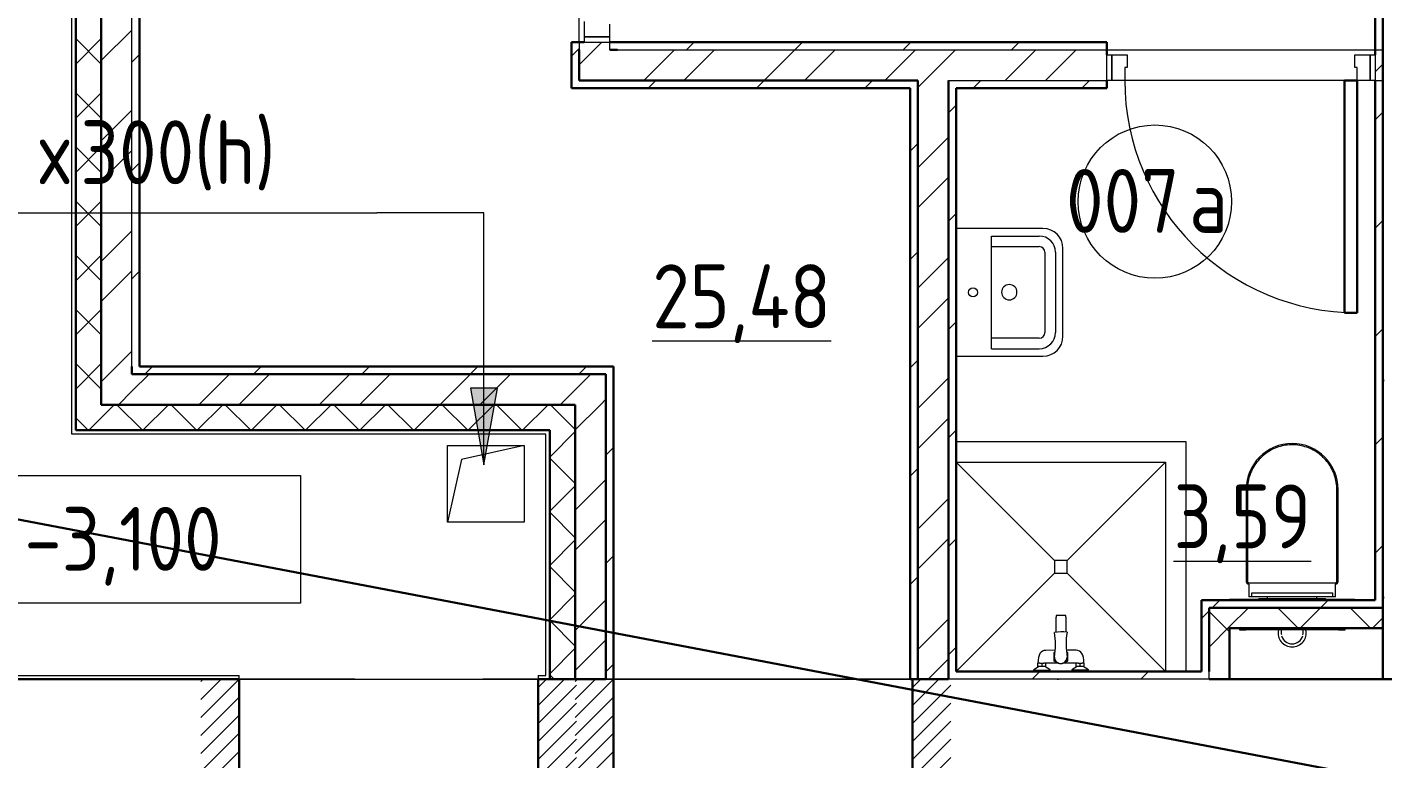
# Model space of a CAD drawing. Header units: millimetres. Extents: x -695119 to 412940, y -249585 to 622758.
# Drawn here: x -99859 to -94553, y -28251 to -25385 of the extents above; entities that cross this region are included whole.
import ezdxf

# ---------------------------------------------------------------- set-up
doc = ezdxf.new("R2010")
doc.units = ezdxf.units.MM
doc.linetypes.add('ADSK_Линия сетки', pattern=[25, 20, -2.5, 0, -2.5])
doc.linetypes.add('ADSK_Штриховая_ш2 п1_5', pattern=[4.5, 3, -1.5])
for name, color, linetype, lineweight in [('_Схема', 5, 'Continuous', 30), ('Аннотация', 252, 'Continuous', 18), ('Двери', 8, 'Continuous', 9), ('Марки помещений', 8, 'Continuous', 20), ('Обобщенные модели', 8, 'Continuous', 18), ('Оси', 252, 'Continuous', 9), ('Отметки', 252, 'Continuous', 9), ('Перекрытие', 252, 'Continuous', 18), ('Сантехника', 252, 'Continuous', 18), ('Стены внутренние', 252, 'Continuous', 18), ('Стены наружные', 252, 'Continuous', 18), ('Стены штриховка', 7, 'Continuous', 9)]:
    doc.layers.add(name, color=color, linetype=linetype, lineweight=lineweight)
doc.styles.add('GOST Common_2', font='', dxfattribs={"width": 0.9, "height": 250})
doc.styles.get('GOST Common_2').set_extended_font_data('GOST type B')

# ---------------------------------------------------------------- blocks, each defined once
blk = doc.blocks.new('подвал')
at = {"layer": 'Аннотация', "lineweight": 20, "true_color": 0x636466}
blk.add_hatch(color=251, dxfattribs=at).paths.add_polyline_path([(-172721.7, -109424.9), (-172668.8, -109124.9), (-172774.6, -109124.9)])
at = {"layer": 'Двери', "lineweight": 18, "true_color": 0x636466}
h = blk.add_hatch(dxfattribs=at)
h.set_pattern_fill('FP_1', color=251, angle=180, style=0, pattern_type=2)
h.set_pattern_definition([(225, (-173093.98, -110489.13), (35.3553, -35.3553), [])])
h.paths.add_polyline_path([(-172359, -110714.1), (-172359, -110264.1), (-172509, -110264.1), (-172509, -110714.1)])
h.paths.add_polyline_path([(-173829, -110714.1), (-173679, -110714.1), (-173679, -110264.1), (-173829, -110264.1)])
h = blk.add_hatch(dxfattribs=at)
h.set_pattern_fill('FP_1', color=251, angle=180, style=0, pattern_type=2)
h.set_pattern_definition([(225, (-171628.98, -110489.13), (35.3553, -35.3553), [])])
h.paths.add_polyline_path([(-170894, -110714.1), (-170894, -110264.1), (-171044, -110264.1), (-171044, -110714.1), (-170907.8, -110714.1)])
h.paths.add_polyline_path([(-172364, -110714.1), (-172214, -110714.1), (-172214, -110264.1), (-172364, -110264.1)])
at = {"color": 251, "lineweight": 18, "true_color": 0x636466}
for p, q in [((-172864, -109649.1), (-172864, -109349.1)), ((-172864, -109349.1), (-172564, -109349.1)), ((-172564, -109349.1), (-172810, -109403.7)), ((-172564, -109349.1), (-172564, -109649.1)), ((-172810, -109403.7), (-172864, -109649.1)), ((-172564, -109649.1), (-172864, -109649.1))]:
    blk.add_line(p, q, dxfattribs=at)
at = {"layer": 'Аннотация', "color": 251, "lineweight": 20, "true_color": 0x636466}
for p, q in [((-177140.5, -108437.3), (-173140.5, -108437.3)), ((-172721.7, -108437.3), (-173140.5, -108437.3)), ((-172721.7, -109424.9), (-172721.7, -108437.3)), ((-172668.8, -109124.9), (-172774.6, -109124.9)), ((-172774.6, -109124.9), (-172721.7, -109424.9)), ((-172721.7, -109424.9), (-172668.8, -109124.9)), ((-174740, -109466), (-173440, -109466)), ((-173440, -109466), (-173440, -109966)), ((-173440, -109966), (-174740, -109966))]:
    blk.add_line(p, q, dxfattribs=at)
at = {"layer": 'Двери', "color": 251, "true_color": 0x636466}
for p, q in [((-172329, -107689.1), (-172329, -107749.1)), ((-172229, -107749.1), (-172229, -107699.1)), ((-172329, -107749.1), (-172229, -107749.1)), ((-172329, -107749.1), (-172329, -107769.1)), ((-172229, -107749.1), (-172329, -107749.1)), ((-172329, -107769.1), (-172229, -107769.1)), ((-172229, -107769.1), (-172229, -107749.1)), ((-170284, -107819.1), (-170264, -107819.1)), ((-170284, -107919.1), (-170284, -107819.1)), ((-170264, -107919.1), (-170264, -107819.1)), ((-170264, -107819.1), (-170204, -107819.1)), ((-170264, -107819.1), (-170264, -107919.1)), ((-170204, -107819.1), (-170204, -107869.1)), ((-169314, -107819.1), (-169254, -107819.1)), ((-169314, -107869.1), (-169314, -107819.1)), ((-169254, -107819.1), (-169254, -107919.1)), ((-169254, -107919.1), (-169254, -107819.1)), ((-169254, -107819.1), (-169234, -107819.1)), ((-169234, -107819.1), (-169234, -107919.1)), ((-170214, -107869.1), (-170214, -107919.1)), ((-170204, -107869.1), (-170214, -107869.1)), ((-169304, -107869.1), (-169314, -107869.1)), ((-169304, -107919.1), (-169304, -107869.1)), ((-170264, -107919.1), (-170284, -107919.1)), ((-170214, -107919.1), (-170264, -107919.1)), ((-169254, -107919.1), (-169304, -107919.1)), ((-169234, -107919.1), (-169254, -107919.1))]:
    blk.add_line(p, q, dxfattribs=at)
at = {"layer": 'Двери', "color": 251, "lineweight": 30, "true_color": 0x636466}
for p, q in [((-169354, -108829.1), (-169354, -107919.1)), ((-169354, -107919.1), (-169304, -107919.1)), ((-169304, -107919.1), (-169304, -108829.1)), ((-169304, -108829.1), (-169354, -108829.1))]:
    blk.add_line(p, q, dxfattribs=at)
at = {"layer": 'Двери', "color": 251, "linetype": 'ADSK_Штриховая_ш2 п1_5', "true_color": 0x636466}
for p, q in [((-173679, -110264.1), (-173829, -110264.1)), ((-173679, -110714.1), (-173679, -110264.1)), ((-172359, -110264.1), (-172509, -110264.1)), ((-172509, -110264.1), (-172509, -110714.1)), ((-172214, -110264.1), (-172364, -110264.1)), ((-172214, -110714.1), (-172214, -110264.1)), ((-170894, -110264.1), (-171044, -110264.1)), ((-171044, -110264.1), (-171044, -110714.1))]:
    blk.add_line(p, q, dxfattribs=at)
at = {"layer": 'Двери', "color": 251, "true_color": 0x636466}
blk.add_arc((-169304, -107919.1), 910, 180, 270, dxfattribs=at)
at = {"layer": 'Марки помещений', "color": 251, "true_color": 0x636466}
blk.add_circle((-170096.2, -108393.8), 300, dxfattribs=at)
at = {"layer": 'Обобщенные модели', "color": 251, "true_color": 0x636466}
for p, q in [((-170534, -108499.1), (-170874, -108499.1)), ((-170736, -108528.5), (-170548.8, -108528.5)), ((-170736, -108969.7), (-170736, -108528.5)), ((-170736, -108569.8), (-170548.8, -108569.8)), ((-170526.6, -108592.1), (-170526.6, -108906.2)), ((-170485.3, -108592.1), (-170485.3, -108906.2)), ((-170456, -108749), (-170456, -108577.1)), ((-170456, -108921.2), (-170456, -108749)), ((-170548.8, -108928.4), (-170736, -108928.4)), ((-170874, -108999.2), (-170534, -108999.2)), ((-170736, -108969.7), (-170548.8, -108969.7)), ((-169974, -109334.1), (-170874, -109334.1)), ((-169974, -110234.1), (-169974, -109334.1)), ((-170874, -109414.1), (-170054, -109414.1)), ((-170489, -109799.1), (-170874, -109414.1)), ((-170054, -109414.1), (-170439, -109799.1)), ((-170054, -109414.1), (-170054, -110234.1)), ((-170489, -109799.1), (-170489, -109849.1)), ((-170439, -109799.1), (-170489, -109799.1)), ((-170439, -109849.1), (-170439, -109799.1)), ((-170874, -110234.1), (-170489, -109849.1)), ((-170489, -109849.1), (-170439, -109849.1)), ((-170054, -110234.1), (-170439, -109849.1))]:
    blk.add_line(p, q, dxfattribs=at)
blk.add_circle((-170807.7, -108749.1), 17.5, dxfattribs=at)
for centre, radius, start, end in [((-170548.8, -108592.1), 63.6, 0, 90), ((-170534, -108577.1), 78, 0, 90), ((-170548.8, -108592.1), 22.3, 0, 90), ((-170665.8, -108748.7), 30, 90, 270), ((-170665.8, -108748.7), 30, 270, 90), ((-170548.8, -108906.2), 63.6, 270, 0), ((-170548.8, -108906.2), 22.3, 270, 0), ((-170534, -108921.2), 78, 270, 0)]:
    blk.add_arc(centre, radius, start, end, dxfattribs=at)
at = {"layer": 'Обобщенные модели', "color": 251, "lineweight": 9, "true_color": 0x636466}
for centre, radius, start, end in [((-170464.1, -110264.6), 186, 82.463, 97.8489), ((-170761.7, -110129.7), 276.6, 350.0387, 10.2731), ((-170167.2, -110128.1), 276.6, 170.0387, 190.2731), ((-170464.3, -110177.5), 24.9, 180.1559, 0.1559)]:
    blk.add_arc(centre, radius, start, end, dxfattribs=at)
for points in [[(-170489.2, -110177.5), (-170489.2, -110179.5), (-170488.9, -110181.5), (-170488.5, -110183.3)], [(-170440.1, -110183.2), (-170439.6, -110181.3), (-170439.4, -110179.4), (-170439.4, -110177.4)]]:
    blk.add_open_spline(points, degree=3, dxfattribs=at)
for points, knots in [([(-170487.9, -110185.5), (-170487.8, -110185.7), (-170487.6, -110186.3), (-170487.1, -110187.4), (-170486.7, -110188.3), (-170486.5, -110188.7)], [0.19772091, 0.19772091, 0.19772091, 0.19772091, 0.21428571, 0.25, 0.28571429, 0.28571429, 0.28571429, 0.28571429]), ([(-170442, -110188.5), (-170441.8, -110188.1), (-170441.4, -110187.3), (-170441, -110186.2), (-170440.7, -110185.5), (-170440.7, -110185.3)], [0.71428571, 0.71428571, 0.71428571, 0.71428571, 0.75, 0.78571429, 0.80227909, 0.80227909, 0.80227909, 0.80227909]), ([(-170485, -110191.2), (-170484.8, -110191.6), (-170484.4, -110192.1), (-170484, -110192.7), (-170483.8, -110192.9)], [0.36280917, 0.36280917, 0.36280917, 0.36280917, 0.39285714, 0.4175864, 0.4175864, 0.4175864, 0.4175864]), ([(-170481, -110195.9), (-170481, -110196), (-170480.5, -110196.3), (-170479.9, -110196.8), (-170479.2, -110197.4), (-170478.6, -110197.8), (-170478.1, -110198.2), (-170477.9, -110198.3)], [0.5266216, 0.5266216, 0.5266216, 0.5266216, 0.5357143, 0.5714286, 0.5892857, 0.6071429, 0.634202, 0.634202, 0.634202, 0.634202]), ([(-170475.2, -110199.8), (-170475, -110199.9), (-170474.6, -110200.1), (-170473.8, -110200.5), (-170472.9, -110200.8), (-170472.3, -110201), (-170472.1, -110201.1)], [0.71428571, 0.71428571, 0.71428571, 0.71428571, 0.73214286, 0.75, 0.78571429, 0.8032683, 0.8032683, 0.8032683, 0.8032683]), ([(-170470, -110201.7), (-170469.6, -110201.8), (-170468.6, -110202), (-170466.7, -110202.3), (-170465.2, -110202.4), (-170464.2, -110202.4)], [0.8571429, 0.8571429, 0.8571429, 0.8571429, 0.8928571, 0.9285714, 1, 1, 1, 1]), ([(-170464.2, -110202.4), (-170463.2, -110202.4), (-170461.8, -110202.3), (-170459.8, -110202), (-170458.9, -110201.8), (-170458.4, -110201.7)], [0, 0, 0, 0, 0.0714286, 0.1071429, 0.1428571, 0.1428571, 0.1428571, 0.1428571]), ([(-170456.4, -110201.1), (-170456.2, -110201), (-170455.5, -110200.8), (-170454.7, -110200.4), (-170453.8, -110200.1), (-170453.4, -110199.9), (-170453.2, -110199.8)], [0.1967317, 0.1967317, 0.1967317, 0.1967317, 0.21428571, 0.25, 0.26785714, 0.28571429, 0.28571429, 0.28571429, 0.28571429]), ([(-170450.6, -110198.3), (-170450.3, -110198.1), (-170449.9, -110197.8), (-170449.3, -110197.3), (-170448.7, -110196.9), (-170448.2, -110196.5), (-170447.8, -110196.1), (-170447.5, -110195.9), (-170447.5, -110195.8)], [0.365798, 0.365798, 0.365798, 0.365798, 0.3928571, 0.4107143, 0.4285714, 0.4464286, 0.4642857, 0.4733784, 0.4733784, 0.4733784, 0.4733784]), ([(-170445, -110193.1), (-170444.7, -110192.8), (-170444.2, -110192.1), (-170443.7, -110191.4), (-170443.5, -110191.1)], [0.57142857, 0.57142857, 0.57142857, 0.57142857, 0.60714286, 0.63719083, 0.63719083, 0.63719083, 0.63719083])]:
    blk.add_open_spline(points, degree=3, knots=knots, dxfattribs=at)
at = {"layer": 'Оси', "color": 251, "linetype": 'ADSK_Линия сетки', "ltscale": 100, "true_color": 0x636466}
blk.add_line((-163226.1, -110264.1), (-233369.8, -110264.1), dxfattribs=at)
at = {"layer": 'Перекрытие', "color": 251, "true_color": 0x636466}
for p, q in [((-170284, -107799.1), (-169234, -107799.1)), ((-169354, -107919.1), (-170214, -107919.1)), ((-173679, -110264.1), (-172509, -110264.1)), ((-172214, -110264.1), (-171054, -110264.1))]:
    blk.add_line(p, q, dxfattribs=at)
at = {"layer": 'Сантехника', "color": 251, "true_color": 0x636466}
for p, q in [((-169739, -109521.1), (-169739, -109881.1)), ((-169734, -109521.1), (-169734, -109881.1)), ((-169384, -109881.1), (-169384, -109521.1)), ((-169379, -109881.1), (-169379, -109521.1)), ((-169729, -109886.1), (-169389, -109886.1)), ((-169729, -109891.1), (-169729, -109941.1)), ((-169389, -109941.1), (-169389, -109891.1)), ((-169717.2, -109941.1), (-169729, -109941.1)), ((-169717.2, -109926.1), (-169400.8, -109926.1)), ((-169717.2, -109941.1), (-169717.2, -109926.1)), ((-169400.8, -109941.1), (-169717.2, -109941.1)), ((-169400.8, -109926.1), (-169400.8, -109941.1)), ((-169389, -109941.1), (-169400.8, -109941.1)), ((-170445.1, -110013.9), (-170482.2, -110014)), ((-170482.2, -110014), (-170482.2, -110021.2)), ((-170482.1, -110079.8), (-170482.2, -110021.2)), ((-170445.1, -110021.1), (-170445.1, -110013.9)), ((-170445.1, -110021.1), (-170444.9, -110079.9)), ((-170486.9, -110150.7), (-170523, -110150.8)), ((-170490.3, -110193.4), (-170490.4, -110159.3)), ((-170490.4, -110159.3), (-170488.6, -110170.1)), ((-170488.4, -110183.1), (-170490.3, -110193.4)), ((-170404.5, -110150.5), (-170441.8, -110150.6)), ((-170438, -110159.2), (-170439.8, -110172.9)), ((-170437.9, -110193.3), (-170439.8, -110180.6)), ((-170438, -110159.2), (-170437.9, -110193.3)), ((-170550.7, -110214.2), (-170571.2, -110227.9)), ((-170571.2, -110227.9), (-170506.2, -110227.7)), ((-170571.2, -110227.9), (-170571.2, -110234.1)), ((-170553.8, -110214.2), (-170553.8, -110201.2)), ((-170538.8, -110214.2), (-170553.8, -110214.2)), ((-170546.7, -110201.1), (-170553.6, -110201.1)), ((-170546.7, -110201.1), (-170538.8, -110201.1)), ((-170538.8, -110201.1), (-170530.9, -110201.1)), ((-170538.8, -110201.1), (-170538.8, -110214.2)), ((-170523.8, -110214.1), (-170538.8, -110214.2)), ((-170506.1, -110234), (-170538.7, -110234.1)), ((-170481.7, -110201), (-170530.9, -110201.1)), ((-170506.2, -110227.7), (-170526.7, -110214.1)), ((-170523.8, -110201.1), (-170523.8, -110214.1)), ((-170506.1, -110234), (-170506.2, -110227.7)), ((-170481.7, -110201), (-170481.7, -110196.6)), ((-170472.1, -110200.9), (-170481.7, -110201)), ((-170444.6, -110200.9), (-170456.4, -110200.9)), ((-170444.6, -110195.6), (-170444.6, -110200.9)), ((-170396.7, -110200.7), (-170444.6, -110200.9)), ((-170400.7, -110213.8), (-170421.2, -110227.5)), ((-170421.2, -110227.5), (-170356.2, -110227.3)), ((-170421.2, -110227.5), (-170421.2, -110233.8)), ((-170356.2, -110233.6), (-170421.2, -110233.8)), ((-170403.8, -110213.8), (-170403.8, -110200.8)), ((-170388.8, -110213.7), (-170403.8, -110213.8)), ((-170396.7, -110200.7), (-170388.8, -110200.7)), ((-170388.8, -110200.7), (-170380.9, -110200.7)), ((-170388.8, -110213.7), (-170388.8, -110200.7)), ((-170373.8, -110213.7), (-170388.8, -110213.7)), ((-170373.6, -110200.6), (-170380.9, -110200.7)), ((-170356.2, -110227.3), (-170376.7, -110213.7)), ((-170373.8, -110200.7), (-170373.8, -110213.7)), ((-170356.2, -110233.6), (-170356.2, -110227.3))]:
    blk.add_line(p, q, dxfattribs=at)
at = {"layer": 'Сантехника', "color": 251, "lineweight": 9, "true_color": 0x636466}
for p, q in [((-169774, -109951.1), (-169804, -109951.1)), ((-169804, -109951.1), (-169804, -109954.1)), ((-169802.5, -109954.1), (-169802.5, -109952.6)), ((-169802.5, -109952.6), (-169775.5, -109952.6)), ((-169776.5, -109953.6), (-169801.5, -109953.6)), ((-169775.5, -109952.6), (-169775.5, -109954.1)), ((-169344, -109951.1), (-169774, -109951.1)), ((-169774, -109951.1), (-169774, -109954.1)), ((-169774, -109954.1), (-169774, -109951.1)), ((-169764.9, -109951.1), (-169765.7, -109951.1)), ((-169689.9, -109948.1), (-169428.1, -109948.1)), ((-169689.9, -109951.1), (-169689.9, -109948.1)), ((-169656, -109948.1), (-169656, -109941.1)), ((-169462, -109948.1), (-169462, -109941.1)), ((-169428.1, -109951.1), (-169428.1, -109948.1)), ((-169352.2, -109951.1), (-169353.1, -109951.1)), ((-169344, -109954.1), (-169344, -109951.1)), ((-169314, -109951.1), (-169344, -109951.1)), ((-169344, -109951.1), (-169344, -109954.1)), ((-169342.5, -109954.1), (-169342.5, -109952.6)), ((-169342.5, -109952.6), (-169315.5, -109952.6)), ((-169316.5, -109953.6), (-169341.5, -109953.6)), ((-169315.5, -109952.6), (-169315.5, -109954.1)), ((-169314, -109954.1), (-169314, -109951.1)), ((-169765.7, -110064.1), (-169765.7, -110071.1)), ((-169765.7, -110071.1), (-169740.7, -110071.1)), ((-169377.2, -110071.1), (-169740.7, -110071.1)), ((-169377.2, -110071.1), (-169352.2, -110071.1)), ((-169352.2, -110071.1), (-169352.2, -110064.1))]:
    blk.add_line(p, q, dxfattribs=at)
at = {"layer": 'Сантехника', "color": 251, "true_color": 0x636466, "flags": 128}
for points in [[(-169384, -109521.1), (-169384.1, -109514.1), (-169384.5, -109507.1), (-169385.2, -109500.2), (-169386.2, -109493.2), (-169387.5, -109486.4), (-169389, -109479.5), (-169390.8, -109472.8), (-169392.9, -109466.1), (-169395.2, -109459.5), (-169397.8, -109453), (-169400.6, -109446.6), (-169403.8, -109440.3), (-169407.1, -109434.2), (-169410.7, -109428.2), (-169414.5, -109422.3), (-169418.6, -109416.6), (-169422.9, -109411.1), (-169427.4, -109405.7), (-169432.1, -109400.6), (-169437.1, -109395.6), (-169442.2, -109390.8), (-169447.5, -109386.2), (-169453, -109381.9), (-169458.6, -109377.8), (-169464.4, -109373.9), (-169470.4, -109370.2), (-169476.5, -109366.8), (-169482.7, -109363.6), (-169489.1, -109360.7), (-169495.6, -109358), (-169502.1, -109355.6), (-169508.8, -109353.5), (-169515.5, -109351.6), (-169522.4, -109350), (-169529.2, -109348.7), (-169536.2, -109347.6), (-169543.1, -109346.8), (-169550.1, -109346.4), (-169557.1, -109346.1), (-169564.1, -109346.2), (-169571.1, -109346.5), (-169578.1, -109347.2), (-169585, -109348.1), (-169591.9, -109349.3), (-169598.7, -109350.7), (-169605.5, -109352.4), (-169612.2, -109354.4), (-169618.9, -109356.7), (-169625.4, -109359.2), (-169631.8, -109362), (-169638.1, -109365), (-169644.3, -109368.3), (-169650.3, -109371.9), (-169656.2, -109375.6), (-169662, -109379.6), (-169667.5, -109383.9), (-169672.9, -109388.3), (-169678.2, -109393), (-169683.2, -109397.9), (-169688, -109402.9), (-169692.6, -109408.2), (-169697.1, -109413.6), (-169701.2, -109419.2), (-169705.2, -109425), (-169708.9, -109430.9), (-169712.4, -109437), (-169715.7, -109443.2), (-169718.7, -109449.5), (-169721.4, -109456), (-169723.9, -109462.5), (-169726.1, -109469.1), (-169728, -109475.9), (-169729.7, -109482.7), (-169731.1, -109489.5), (-169732.2, -109496.4), (-169733.1, -109503.4), (-169733.6, -109510.4), (-169733.9, -109517.3), (-169734, -109521.1)], [(-169734, -109881.1), (-169734, -109881.3), (-169734, -109881.5), (-169733.9, -109881.7), (-169733.9, -109881.9), (-169733.9, -109882.1), (-169733.8, -109882.3), (-169733.8, -109882.5), (-169733.7, -109882.7), (-169733.7, -109882.9), (-169733.6, -109883.1), (-169733.5, -109883.3), (-169733.4, -109883.4), (-169733.3, -109883.6), (-169733.2, -109883.8), (-169733.1, -109884), (-169733, -109884.1), (-169732.9, -109884.3), (-169732.7, -109884.4), (-169732.6, -109884.6), (-169732.5, -109884.7), (-169732.3, -109884.9), (-169732.2, -109885), (-169732, -109885.1), (-169731.8, -109885.2), (-169731.7, -109885.3), (-169731.5, -109885.4), (-169731.3, -109885.5), (-169731.2, -109885.6), (-169731, -109885.7), (-169730.8, -109885.8), (-169730.6, -109885.9), (-169730.4, -109885.9), (-169730.2, -109886), (-169730, -109886), (-169729.8, -109886.1), (-169729.6, -109886.1), (-169729.4, -109886.1), (-169729.2, -109886.1), (-169729, -109886.1), (-169729, -109886.1)], [(-169389, -109886.1), (-169388.8, -109886.1), (-169388.6, -109886.1), (-169388.4, -109886.1), (-169388.2, -109886.1), (-169388, -109886), (-169387.8, -109886), (-169387.6, -109885.9), (-169387.4, -109885.9), (-169387.2, -109885.8), (-169387, -109885.7), (-169386.9, -109885.7), (-169386.7, -109885.6), (-169386.5, -109885.5), (-169386.3, -109885.4), (-169386.2, -109885.3), (-169386, -109885.1), (-169385.8, -109885), (-169385.7, -109884.9), (-169385.5, -109884.8), (-169385.4, -109884.6), (-169385.3, -109884.5), (-169385.1, -109884.3), (-169385, -109884.2), (-169384.9, -109884), (-169384.8, -109883.8), (-169384.7, -109883.7), (-169384.6, -109883.5), (-169384.5, -109883.3), (-169384.4, -109883.1), (-169384.3, -109882.9), (-169384.3, -109882.8), (-169384.2, -109882.6), (-169384.1, -109882.4), (-169384.1, -109882.2), (-169384.1, -109882), (-169384, -109881.8), (-169384, -109881.6), (-169384, -109881.4), (-169384, -109881.2), (-169384, -109881.1)]]:
    blk.add_lwpolyline(points, dxfattribs=at)
at = {"layer": 'Сантехника', "color": 251, "lineweight": 9, "true_color": 0x636466, "flags": 128}
for points in [[(-169601.7, -110072.3), (-169601.7, -110073.4), (-169601.7, -110074.4), (-169601.7, -110075.4), (-169601.7, -110076.4), (-169601.7, -110077.3), (-169601.7, -110078.1), (-169601.7, -110078.8), (-169601.7, -110079.5), (-169601.7, -110080.1), (-169601.7, -110080.7), (-169601.7, -110081.2), (-169601.7, -110081.6), (-169601.7, -110081.9), (-169601.7, -110082.2), (-169601.7, -110082.4), (-169601.7, -110082.5), (-169601.7, -110082.6), (-169601.7, -110082.6)], [(-169516.3, -110082.6), (-169516.3, -110082.5), (-169516.3, -110082.4), (-169516.3, -110082.3), (-169516.3, -110082), (-169516.3, -110081.7), (-169516.3, -110081.3), (-169516.3, -110080.8), (-169516.3, -110080.3), (-169516.3, -110079.7), (-169516.3, -110079), (-169516.3, -110078.3), (-169516.3, -110077.5), (-169516.3, -110076.6), (-169516.3, -110075.7), (-169516.3, -110074.7), (-169516.3, -110073.7), (-169516.3, -110072.6), (-169516.3, -110071.4)]]:
    blk.add_lwpolyline(points, dxfattribs=at)
at = {"layer": 'Сантехника', "color": 251, "true_color": 0x636466}
for centre, radius, start, end in [((-169559, -109521.1), 180, 0, 180), ((-169559, -109521.1), 175, 179.0922, 180), ((-169559, -109521.1), 175, 179.0922, 180), ((-169559, -109521.1), 175, 0, 0.9078), ((-169559, -109521.1), 175, 0, 0.9078), ((-169729, -109881.1), 10, 180, 270), ((-169729, -109881.1), 5, 180, 210), ((-169729, -109881.1), 5, 180, 210), ((-169729, -109881.1), 5, 195, 210), ((-169729, -109881.1), 5, 240, 270), ((-169729, -109881.1), 5, 240, 270), ((-169729, -109881.1), 5, 240, 270), ((-169389, -109881.1), 10, 270, 0), ((-169389, -109881.1), 5, 270, 300), ((-169389, -109881.1), 5, 270, 300), ((-169389, -109881.1), 5, 270, 300), ((-169389, -109881.1), 5, 330, 0), ((-169389, -109881.1), 5, 330, 0), ((-169389, -109881.1), 5, 330, 345)]:
    blk.add_arc(centre, radius, start, end, dxfattribs=at)
at = {"layer": 'Сантехника', "color": 251, "lineweight": 9, "true_color": 0x636466}
for radius, start, end in [(55, 167.9742, 270), (42.7, 180, 182.0828), (42.7, 180, 189.1301), (42.7, 175.8024, 177.7583), (55, 270, 12.0258), (42.7, 350.5014, 2.7572), (42.7, 357.4662, 0), (42.7, 195, 270), (42.7, 270, 345)]:
    blk.add_arc((-169559, -110082.6), radius, start, end, dxfattribs=at)
for points, knots in [([(-169774, -109951.2), (-169774, -109951.2), (-169774, -109951.2), (-169773.9, -109951.3), (-169773.9, -109951.4), (-169773.8, -109951.5), (-169773.7, -109951.6), (-169773.7, -109951.7), (-169773.6, -109951.8), (-169773.5, -109951.9), (-169773.4, -109952), (-169773.3, -109952.1), (-169773.2, -109952.2), (-169773, -109952.4), (-169772.9, -109952.5), (-169772.8, -109952.7), (-169772.7, -109952.8), (-169772.5, -109952.9), (-169772.3, -109953.1), (-169772, -109953.5), (-169771.7, -109953.8), (-169771.6, -109954)], [0, 0, 0, 0, 0.0714286, 0.1071429, 0.1428571, 0.1785714, 0.2142857, 0.25, 0.2857143, 0.3214286, 0.3571429, 0.3928571, 0.4285714, 0.4642857, 0.5, 0.5357143, 0.5714286, 0.6071429, 0.6428571, 0.7142857, 0.8571429, 0.8571429, 0.8571429, 0.8571429]), ([(-169346.4, -109954), (-169346.2, -109953.8), (-169345.9, -109953.5), (-169345.6, -109953.1), (-169345.4, -109952.9), (-169345.3, -109952.8), (-169345.2, -109952.7), (-169345, -109952.5), (-169344.9, -109952.4), (-169344.8, -109952.2), (-169344.7, -109952.1), (-169344.6, -109952), (-169344.5, -109951.9), (-169344.4, -109951.8), (-169344.3, -109951.7), (-169344.2, -109951.6), (-169344.1, -109951.5), (-169344.1, -109951.4), (-169344, -109951.3), (-169344, -109951.2), (-169344, -109951.2), (-169344, -109951.2)], [0.1428571, 0.1428571, 0.1428571, 0.1428571, 0.2857143, 0.3571429, 0.3928571, 0.4285714, 0.4642857, 0.5, 0.5357143, 0.5714286, 0.6071429, 0.6428571, 0.6785714, 0.7142857, 0.75, 0.7857143, 0.8214286, 0.8571429, 0.8928571, 0.9285714, 1, 1, 1, 1])]:
    blk.add_open_spline(points, degree=3, knots=knots, dxfattribs=at)
at = {"layer": 'Сантехника', "color": 251, "true_color": 0x636466}
for points in [[(-170523, -110150.8), (-170543.5, -110150.9), (-170553.7, -110167.7), (-170553.6, -110201.1)], [(-170490.4, -110159.3), (-170489.5, -110158.8), (-170488.5, -110158.2), (-170487.5, -110157.6)], [(-170441.3, -110157.3), (-170440.1, -110157.9), (-170439, -110158.5), (-170438, -110159.2)], [(-170373.6, -110200.6), (-170373.7, -110167.2), (-170384, -110150.5), (-170404.5, -110150.5)], [(-170481.7, -110197.6), (-170483.3, -110197.1), (-170486.3, -110195.8), (-170489, -110194.2), (-170490.3, -110193.4)], [(-170478.1, -110198.2), (-170479.3, -110197.8), (-170480.5, -110197.2), (-170481.7, -110196.6)], [(-170444.6, -110195.6), (-170446.7, -110196.8), (-170448.9, -110197.8), (-170451.2, -110198.6)], [(-170437.9, -110193.3), (-170438.9, -110193.9), (-170441.1, -110195.2), (-170443.4, -110196.3), (-170444.6, -110196.8)]]:
    blk.add_open_spline(points, degree=3, dxfattribs=at)
at = {"layer": 'Стены внутренние', "color": 251, "lineweight": 30, "true_color": 0x636466}
for p, q in [((-174319, -106074.1), (-174319, -109289.1)), ((-174319, -109289.1), (-172464, -109289.1)), ((-172464, -109289.1), (-172464, -110264.1)), ((-172464, -110264.1), (-172364, -110264.1))]:
    blk.add_line(p, q, dxfattribs=at)
at = {"layer": 'Стены внутренние', "color": 251, "linetype": 'Continuous', "lineweight": 9, "true_color": 0x636466}
for p, q in [((-174319, -107855.3), (-174219, -107755.3)), ((-174219, -107855.3), (-174319, -107755.3)), ((-174319, -108067.4), (-174219, -107967.4)), ((-174219, -108067.4), (-174319, -107967.4)), ((-174319, -108279.6), (-174219, -108179.6)), ((-174219, -108279.6), (-174319, -108179.6)), ((-174319, -108491.7), (-174219, -108391.7)), ((-174219, -108491.7), (-174319, -108391.7)), ((-174319, -108703.8), (-174219, -108603.8)), ((-174219, -108703.8), (-174319, -108603.8)), ((-174319, -108916), (-174219, -108816)), ((-174219, -108916), (-174319, -108816)), ((-174319, -109128.1), (-174219, -109028.1)), ((-174219, -109128.1), (-174319, -109028.1)), ((-174267.9, -109289.1), (-174167.9, -109189.1)), ((-174058, -109289.1), (-174158, -109189.1)), ((-174055.8, -109289.1), (-173955.8, -109189.1)), ((-173845.8, -109289.1), (-173945.8, -109189.1)), ((-173843.6, -109289.1), (-173743.6, -109189.1)), ((-173633.7, -109289.1), (-173733.7, -109189.1)), ((-173631.5, -109289.1), (-173531.5, -109189.1)), ((-173421.6, -109289.1), (-173521.6, -109189.1)), ((-173419.4, -109289.1), (-173319.4, -109189.1)), ((-173209.4, -109289.1), (-173309.4, -109189.1)), ((-173207.2, -109289.1), (-173107.2, -109189.1)), ((-172997.3, -109289.1), (-173097.3, -109189.1)), ((-172995.1, -109289.1), (-172895.1, -109189.1)), ((-172785.2, -109289.1), (-172885.2, -109189.1)), ((-172783, -109289.1), (-172683, -109189.1)), ((-172573, -109289.1), (-172673, -109189.1)), ((-172570.8, -109289.1), (-172470.8, -109189.1)), ((-172364, -109286), (-172460.9, -109189.1)), ((-174270.1, -109289.1), (-174319, -109240.2)), ((-172464, -109394.4), (-172364, -109294.4)), ((-172364, -109498.2), (-172464, -109398.2)), ((-172464, -109606.5), (-172364, -109506.5)), ((-172364, -109710.3), (-172464, -109610.3)), ((-172464, -109818.7), (-172364, -109718.7)), ((-172364, -109922.4), (-172464, -109822.4)), ((-172464, -110030.8), (-172364, -109930.8)), ((-172364, -110134.6), (-172464, -110034.6)), ((-172464, -110242.9), (-172364, -110142.9)), ((-172446.6, -110264.1), (-172464, -110246.7))]:
    blk.add_line(p, q, dxfattribs=at)
at = {"layer": 'Стены наружные', "color": 251, "lineweight": 30, "true_color": 0x636466}
for p, q in [((-174069, -109039.1), (-174069, -104334.1)), ((-174219, -104739.1), (-174219, -109189.1)), ((-169204, -110264.1), (-169204, -106189.1)), ((-169234, -106369.1), (-169234, -107819.1)), ((-172379, -107769.1), (-172379, -107949.1)), ((-172329, -107769.1), (-172379, -107769.1)), ((-172349, -107799.1), (-172349, -107919.1)), ((-170284, -107769.1), (-172229, -107769.1)), ((-172229, -107799.1), (-172199, -107799.1)), ((-170284, -107819.1), (-170284, -107769.1)), ((-172379, -107949.1), (-171054, -107949.1)), ((-172349, -107919.1), (-171024, -107919.1)), ((-171054, -107949.1), (-171054, -110264.1)), ((-171024, -107919.1), (-171024, -110264.1)), ((-170904, -110264.1), (-170904, -107919.1)), ((-170874, -107949.1), (-170284, -107949.1)), ((-170874, -110234.1), (-170874, -107949.1)), ((-170284, -107949.1), (-170284, -107919.1)), ((-169234, -107919.1), (-169234, -109954.1)), ((-174099, -109069.1), (-174099, -109039.1)), ((-172244, -109069.1), (-174099, -109069.1)), ((-172214, -109039.1), (-174069, -109039.1)), ((-172244, -110264.1), (-172244, -109069.1)), ((-172214, -110854.1), (-172214, -109039.1)), ((-169204, -109094.1), (-169199, -109094.1)), ((-174219, -109189.1), (-172364, -109189.1)), ((-172364, -109189.1), (-172364, -110264.1)), ((-169234, -109954.1), (-169914, -109954.1)), ((-169914, -109954.1), (-169914, -110234.1)), ((-169199, -109944.1), (-169204, -109944.1)), ((-169204, -109984.1), (-169884, -109984.1)), ((-169884, -109984.1), (-169884, -110234.1)), ((-169804, -110064.1), (-169204, -110064.1)), ((-169804, -110264.1), (-169804, -110064.1)), ((-169914, -110234.1), (-170874, -110234.1)), ((-173679, -110264.1), (-189669, -110264.1)), ((-173679, -110854.1), (-173679, -110264.1)), ((-172464, -110264.1), (-172509, -110264.1)), ((-172509, -110264.1), (-172509, -110854.1)), ((-172244, -110264.1), (-172364, -110264.1)), ((-171054, -110264.1), (-170904, -110264.1)), ((-171044, -110264.1), (-171044, -110854.1)), ((-169884, -110264.1), (-166309, -110264.1))]:
    blk.add_line(p, q, dxfattribs=at)
at = {"layer": 'Стены наружные', "color": 251, "true_color": 0x636466}
for p, q in [((-174334, -109304.1), (-174334, -106089.1)), ((-172349, -107769.1), (-172349, -106719.1)), ((-172479, -109304.1), (-174334, -109304.1)), ((-172479, -110249.1), (-172479, -109304.1)), ((-175504, -110249.1), (-173679, -110249.1)), ((-173679, -110264.1), (-173679, -110249.1)), ((-173679, -110264.1), (-172509, -110264.1)), ((-172509, -110249.1), (-172479, -110249.1)), ((-172509, -110249.1), (-172509, -110264.1)), ((-172244, -110264.1), (-172214, -110264.1)), ((-169884, -110264.1), (-170904, -110264.1))]:
    blk.add_line(p, q, dxfattribs=at)
at = {"layer": 'Стены наружные', "color": 251, "linetype": 'Continuous', "lineweight": 9, "true_color": 0x636466}
for p, q in [((-174219, -107841.9), (-174099, -107721.9)), ((-172379, -107824.5), (-172349, -107794.5)), ((-172349, -107857.8), (-172290.3, -107799.1)), ((-172290.3, -107799.1), (-172260.3, -107769.1)), ((-172096, -107919.1), (-171976, -107799.1)), ((-171938.9, -107919.1), (-171818.9, -107799.1)), ((-171929.4, -107799.1), (-171899.4, -107769.1)), ((-171624.6, -107919.1), (-171504.6, -107799.1)), ((-171505.1, -107799.1), (-171475.1, -107769.1)), ((-171467.4, -107919.1), (-171347.4, -107799.1)), ((-171153.1, -107919.1), (-171033.1, -107799.1)), ((-171080.8, -107799.1), (-171050.8, -107769.1)), ((-170995.9, -107919.1), (-170875.9, -107799.1)), ((-170681.6, -107919.1), (-170561.6, -107799.1)), ((-170656.6, -107799.1), (-170626.6, -107769.1)), ((-170524.5, -107919.1), (-170404.5, -107799.1)), ((-174099, -107847.4), (-174069, -107817.4)), ((-169234, -107885.9), (-169204, -107855.9)), ((-172079.4, -107949.1), (-172049.4, -107919.1)), ((-171655.1, -107949.1), (-171625.1, -107919.1)), ((-171230.8, -107949.1), (-171200.8, -107919.1)), ((-171024, -107947.2), (-170995.9, -107919.1)), ((-170806.6, -107949.1), (-170776.6, -107919.1)), ((-170382.3, -107949.1), (-170352.3, -107919.1)), ((-174219, -108156.2), (-174099, -108036.2)), ((-170904, -108046.5), (-170874, -108016.5)), ((-169234, -108073.6), (-169204, -108043.6)), ((-171054, -108196.5), (-171024, -108166.5)), ((-171024, -108261.5), (-170904, -108141.5)), ((-174219, -108313.4), (-174099, -108193.4)), ((-174099, -108271.7), (-174069, -108241.7)), ((-171024, -108418.6), (-170904, -108298.6)), ((-170904, -108470.8), (-170874, -108440.8)), ((-169234, -108497.9), (-169204, -108467.9)), ((-174219, -108627.7), (-174099, -108507.7)), ((-171054, -108620.8), (-171024, -108590.8)), ((-171024, -108732.9), (-170904, -108612.9)), ((-174219, -108784.8), (-174099, -108664.8)), ((-174099, -108696), (-174069, -108666)), ((-171024, -108890.1), (-170904, -108770.1)), ((-170904, -108895.1), (-170874, -108865.1)), ((-169234, -108922.1), (-169204, -108892.1)), ((-174219, -109099.2), (-174099, -108979.2)), ((-171054, -109045.1), (-171024, -109015.1)), ((-174099, -109136.3), (-174031.8, -109069.1)), ((-174047.9, -109069.1), (-174017.9, -109039.1)), ((-173837.5, -109189.1), (-173717.5, -109069.1)), ((-173680.3, -109189.1), (-173560.3, -109069.1)), ((-173623.6, -109069.1), (-173593.6, -109039.1)), ((-173366, -109189.1), (-173246, -109069.1)), ((-173208.9, -109189.1), (-173088.9, -109069.1)), ((-173199.4, -109069.1), (-173169.4, -109039.1)), ((-172894.6, -109189.1), (-172774.6, -109069.1)), ((-172775.1, -109069.1), (-172745.1, -109039.1)), ((-172737.4, -109189.1), (-172617.4, -109069.1)), ((-172423.1, -109189.1), (-172303.1, -109069.1)), ((-172350.8, -109069.1), (-172320.8, -109039.1)), ((-171024, -109204.4), (-170904, -109084.4)), ((-174151.8, -109189.1), (-174099, -109136.3)), ((-172265.9, -109189.1), (-172244, -109167.2)), ((-172364, -109287.2), (-172265.9, -109189.1)), ((-171024, -109361.6), (-170904, -109241.6)), ((-170904, -109319.3), (-170874, -109289.3)), ((-169234, -109346.4), (-169204, -109316.4)), ((-172244, -109386.5), (-172214, -109356.5)), ((-171054, -109469.3), (-171024, -109439.3)), ((-172364, -109601.5), (-172244, -109481.5)), ((-171024, -109675.9), (-170904, -109555.9)), ((-172364, -109758.6), (-172244, -109638.6)), ((-171024, -109833), (-170904, -109713)), ((-170904, -109743.6), (-170874, -109713.6)), ((-169234, -109770.7), (-169204, -109740.7)), ((-172244, -109810.8), (-172214, -109780.8)), ((-171054, -109893.6), (-171024, -109863.6)), ((-172364, -110072.9), (-172244, -109952.9)), ((-169871.7, -109984.1), (-169841.7, -109954.1)), ((-169447.5, -109984.1), (-169417.5, -109954.1)), ((-171024, -110147.3), (-170904, -110027.3)), ((-169914, -110026.4), (-169884, -109996.4)), ((-169804, -110078.3), (-169884, -109998.3)), ((-169804, -110057.8), (-169730.3, -109984.1)), ((-169535.3, -110064.1), (-169615.3, -109984.1)), ((-169527.5, -110064.1), (-169447.5, -109984.1)), ((-169252.4, -110064.1), (-169332.4, -109984.1)), ((-169244.6, -110064.1), (-169204, -110023.5)), ((-169884, -110137.8), (-169804, -110057.8)), ((-172364, -110230.1), (-172244, -110110.1)), ((-170983.6, -110264.1), (-170904, -110184.5)), ((-170904, -110167.9), (-170874, -110137.9)), ((-172244, -110235.1), (-172243, -110234.1)), ((-172243, -110234.1), (-172214, -110205.1)), ((-170576, -110264.1), (-170546, -110234.1)), ((-170151.7, -110264.1), (-170121.7, -110234.1))]:
    blk.add_line(p, q, dxfattribs=at)
at = {"layer": 'Стены штриховка', "color": 251, "true_color": 0x636466}
for p, q in [((-174099, -109039.1), (-174099, -104334.1)), ((-172349, -107769.1), (-172349, -107799.1)), ((-172229, -107799.1), (-172229, -107769.1)), ((-172199, -107799.1), (-170284, -107799.1)), ((-169234, -107799.1), (-169204, -107799.1)), ((-170904, -107919.1), (-170284, -107919.1)), ((-169234, -107919.1), (-169204, -107919.1)), ((-169884, -110264.1), (-169884, -110234.1))]:
    blk.add_line(p, q, dxfattribs=at)
at = {"layer": 'Аннотация', "color": 251, "true_color": 0x636466, "style": 'GOST Common_2', "width": 0.9}
for s, p in [('300(h)', (-174300.7, -108325.6)), ('х', (-174461.4, -108325.6))]:
    blk.add_text(s, height=250, dxfattribs=at).set_placement(p)
at = {"layer": 'Марки помещений', "color": 251, "true_color": 0x636466, "style": 'GOST Common_2', "width": 0.9}
for s, p in [('007', (-170444, -108516.1)), ('а', (-169961.8, -108516.1)), ('%%U25,48', (-172062.8, -108889.5)), ('%%U3,59', (-170022.8, -109751.4))]:
    blk.add_text(s, height=250, dxfattribs=at).set_placement(p)
at = {"layer": 'Отметки', "color": 251, "true_color": 0x636466, "style": 'GOST Common_2', "width": 0.9}
blk.add_text('-3,100', height=250, dxfattribs=at).set_placement((-174519.8, -109839.3))

msp = doc.modelspace()

# ---------------------------------------------------------------- linework, layer by layer
at = {"layer": '_Схема', "color": 5}
msp.add_line((258216.67, -95568.6), (-161934.199, -15488.828), dxfattribs=at)

# ---------------------------------------------------------------- block references
msp.add_blockref('подвал', (74650.568, 82325.3))

doc.saveas('drawing.dxf')
